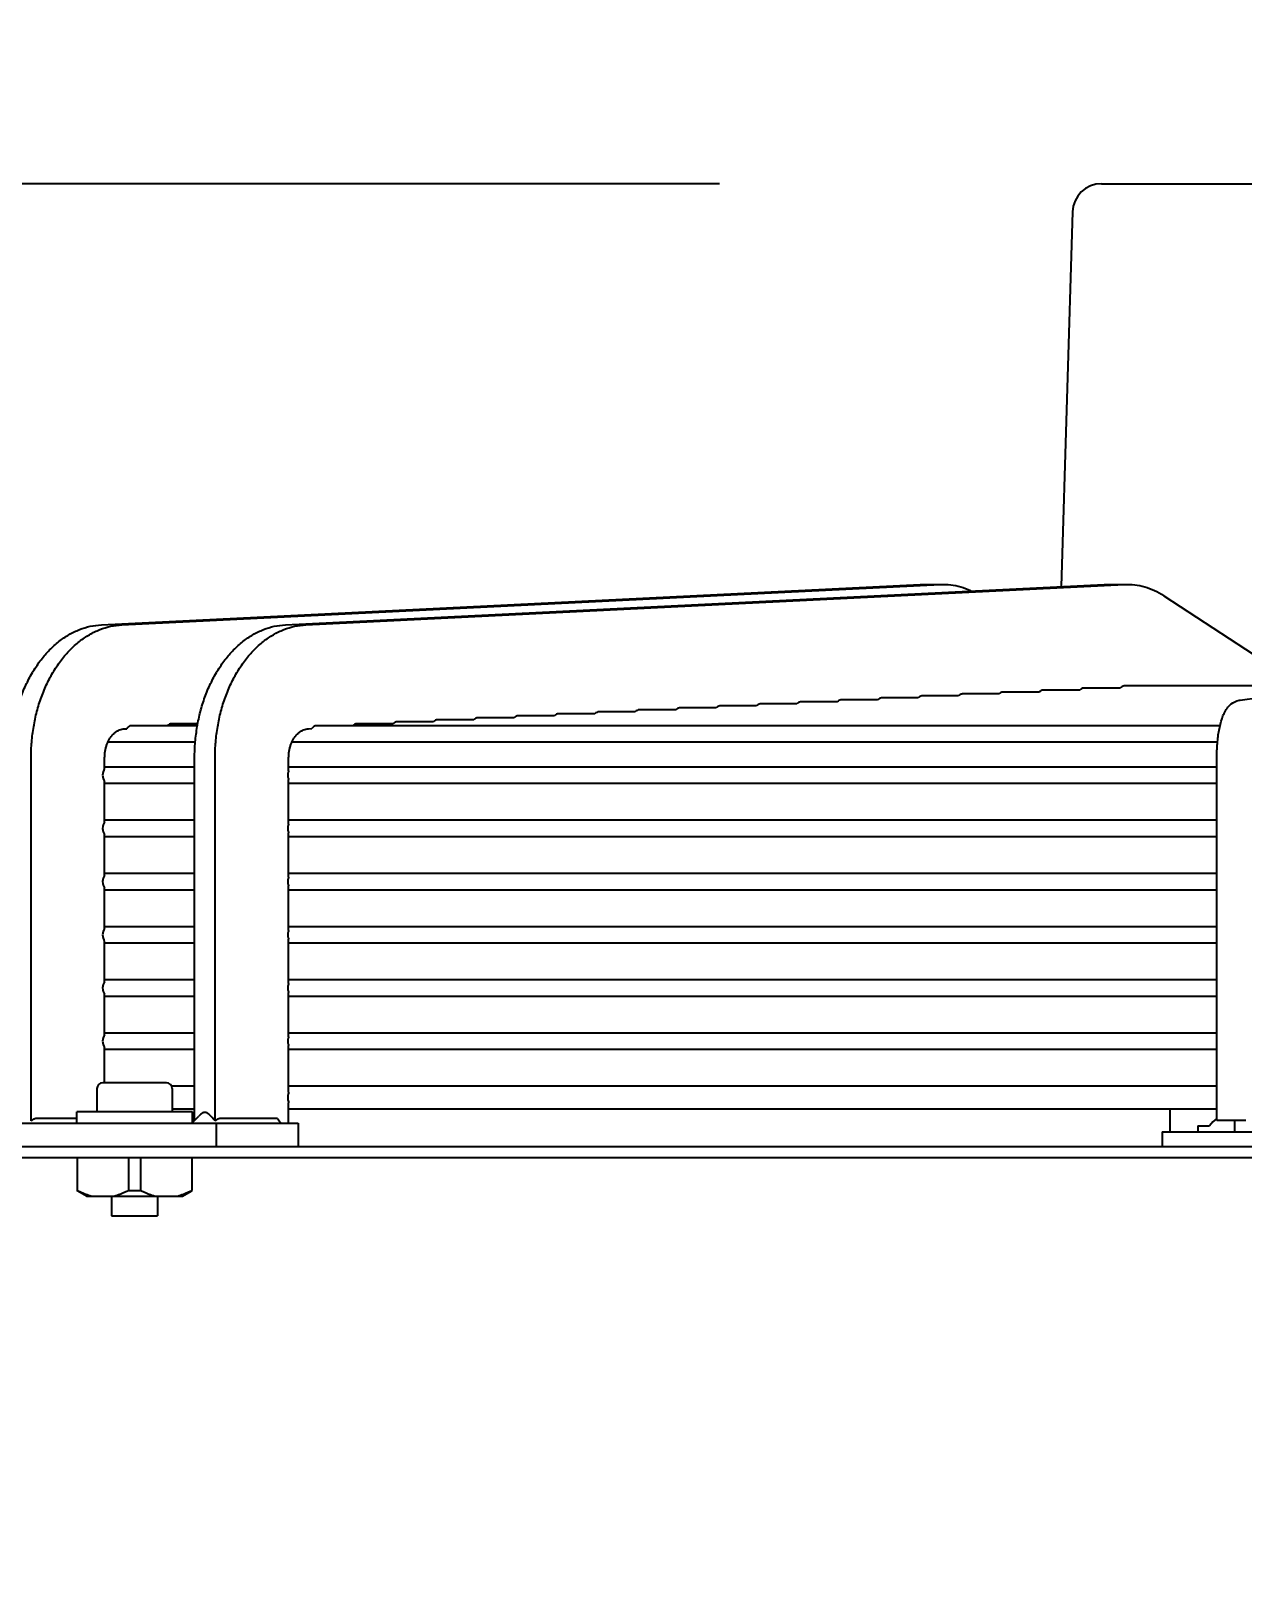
# Model space of a CAD drawing. Header units: millimetres. Extents: x 16950 to 32328, y 19251 to 29476.
# Drawn here: x 17014.81 to 17023.06, y 19601.04 to 19611.62 of the extents above; entities that cross this region are included whole.
import ezdxf

# ---------------------------------------------------------------- set-up
doc = ezdxf.new("R2010")
doc.units = ezdxf.units.MM
doc.header["$LTSCALE"] = 5
doc.layers.add('UNIT', color=6, linetype='Continuous')
doc.layers.add('WS-NO-CONTROL', color=3, linetype='Continuous')
doc.styles.add('SUBMITTAL', font='romans.shx', dxfattribs={"width": 0.75})
doc.dimstyles.new('SUBMITTAL', dxfattribs={"dimtxt": 0.09375, "dimasz": 0.09375, "dimexe": 0.03125, "dimexo": 0.0625, "dimgap": 0.0625, "dimtad": 0, "dimdec": 4, "dimzin": 4, "dimdsep": 46, "dimlunit": 4, "dimtxsty": 'SUBMITTAL', "dimcen": 0.09375, "dimclre": 6, "dimadec": 0, "dimazin": 0, "dimtfac": 1, "dimtdec": 0, "dimtofl": 0, "dimtmove": 0, "dimatfit": 3, "dimfxl": 0, "dimfrac": 2, "dimtolj": 1, "dimtzin": 4, "dimarcsym": 0})

# ---------------------------------------------------------------- blocks, each defined once
blk = doc.blocks.new('*D103')
at = {"layer": 'UNIT', "color": 6, "lineweight": -2}
for p, q in [((17019.498, 19610.577), (16956.936, 19610.577)), ((17002.642, 19512.543), (16956.936, 19512.543))]:
    blk.add_line(p, q, dxfattribs=at)
at = {"layer": 'UNIT', "color": 3, "lineweight": -2}
for p, q in [((16959.536, 19606.027), (16959.536, 19570.498)), ((16959.536, 19517.093), (16959.536, 19552.623))]:
    blk.add_line(p, q, dxfattribs=at)
at = {"layer": 'UNIT', "color": 3}
for points in [[(16958.777, 19606.027), (16960.294, 19606.027), (16959.536, 19610.577)], [(16958.777, 19517.093), (16960.294, 19517.093), (16959.536, 19512.543)]]:
    blk.add_solid(points, dxfattribs=at)
at = {"layer": 'UNIT', "color": 3, "insert": (16959.536, 19561.56), "char_height": 4.55, "attachment_point": 5, "rotation": 90, "style": 'SUBMITTAL'}
blk.add_mtext('\\A1;8\'-2"', dxfattribs=at)
blk = doc.blocks.new('*D54')
at = {"layer": 'WS-NO-CONTROL', "color": 6, "lineweight": -2}
for p, q in [((16999.536, 19595.795), (16999.536, 19636.925)), ((17057.686, 19595.527), (17057.686, 19636.925))]:
    blk.add_line(p, q, dxfattribs=at)
at = {"layer": 'WS-NO-CONTROL', "color": 3, "lineweight": -2}
for p, q in [((16999.536, 19634.325), (16994.986, 19634.325)), ((17053.136, 19634.325), (17004.086, 19634.325))]:
    blk.add_line(p, q, dxfattribs=at)
at = {"layer": 'WS-NO-CONTROL', "color": 3}
for points in [[(17004.086, 19635.083), (17004.086, 19633.567), (16999.536, 19634.325)], [(17053.136, 19635.083), (17053.136, 19633.567), (17057.686, 19634.325)]]:
    blk.add_solid(points, dxfattribs=at)
at = {"layer": 'WS-NO-CONTROL', "color": 3, "insert": (16977.679, 19634.325), "char_height": 4.55, "attachment_point": 5, "style": 'SUBMITTAL'}
blk.add_mtext('\\A1;4\'-10 1/8"', dxfattribs=at)
blk = doc.blocks.new('*D55')
at = {"layer": 'WS-NO-CONTROL', "color": 6, "lineweight": -2}
for p, q in [((16999.536, 19595.795), (16999.536, 19623.329)), ((17035.173, 19595.527), (17035.173, 19623.329))]:
    blk.add_line(p, q, dxfattribs=at)
at = {"layer": 'WS-NO-CONTROL', "color": 3, "lineweight": -2}
for p, q in [((16999.536, 19620.729), (16994.986, 19620.729)), ((17030.623, 19620.729), (17004.086, 19620.729))]:
    blk.add_line(p, q, dxfattribs=at)
at = {"layer": 'WS-NO-CONTROL', "color": 3}
for points in [[(17004.086, 19621.487), (17004.086, 19619.971), (16999.536, 19620.729)], [(17030.623, 19621.487), (17030.623, 19619.971), (17035.173, 19620.729)]]:
    blk.add_solid(points, dxfattribs=at)
at = {"layer": 'WS-NO-CONTROL', "color": 3, "insert": (16977.679, 19620.729), "char_height": 4.55, "attachment_point": 5, "style": 'SUBMITTAL'}
blk.add_mtext('\\A1;2\'-11 5/8"', dxfattribs=at)

msp = doc.modelspace()

# ---------------------------------------------------------------- linework, layer by layer
at = {"layer": 'UNIT'}
for p, q in [((17022.0981, 19610.5774), (17032.1774, 19610.5774)), ((17021.9013, 19610.3866), (17021.8234, 19607.8341)), ((17015.2895, 19607.5739), (17020.8643, 19607.8485)), ((17015.4287, 19607.5739), (17021.0035, 19607.8485)), ((17016.5423, 19607.5739), (17022.1171, 19607.8485)), ((17016.6814, 19607.5739), (17022.2563, 19607.8485)), ((17020.8847, 19607.8489), (17021.0239, 19607.8489)), ((17022.1374, 19607.8489), (17022.2766, 19607.8489)), ((17022.5228, 19607.7721), (17023.4597, 19607.1581)), ((17023.043, 19607.0615), (17025.0784, 19607.3361)), ((17020.8496, 19607.0759), (17020.6001, 19607.0759)), ((17021.125, 19607.0894), (17020.8753, 19607.0894)), ((17021.4005, 19607.1029), (17021.1507, 19607.1029)), ((17021.6761, 19607.1164), (17021.4262, 19607.1164)), ((17021.9518, 19607.1299), (17021.7018, 19607.1299)), ((17022.2268, 19607.1434), (17021.9776, 19607.1434)), ((17023.7591, 19607.1581), (17022.2535, 19607.1581)), ((17018.6499, 19606.9679), (17018.4008, 19606.9679)), ((17018.9247, 19606.9814), (17018.6755, 19606.9814)), ((17019.1995, 19606.9949), (17018.9503, 19606.9949)), ((17019.4743, 19607.0084), (17019.2251, 19607.0084)), ((17019.7492, 19607.0219), (17019.4999, 19607.0219)), ((17020.0242, 19607.0354), (17019.7749, 19607.0354)), ((17020.2993, 19607.0489), (17020.0499, 19607.0489)), ((17020.5744, 19607.0624), (17020.3249, 19607.0624)), ((17015.4461, 19606.8657), (17015.4625, 19606.8665)), ((17015.9429, 19606.8869), (17015.4928, 19606.8869)), ((17015.9454, 19606.9004), (17015.7671, 19606.9004)), ((17016.6989, 19606.8657), (17016.7233, 19606.8669)), ((17022.9057, 19606.8869), (17016.7534, 19606.8869)), ((17017.2768, 19606.9004), (17017.0279, 19606.9004)), ((17017.5514, 19606.9139), (17017.3024, 19606.9139)), ((17017.826, 19606.9274), (17017.577, 19606.9274)), ((17018.1006, 19606.9409), (17017.8516, 19606.9409)), ((17018.3752, 19606.9544), (17018.1262, 19606.9544)), ((17015.3344, 19606.7767), (17015.9287, 19606.7767)), ((17016.5872, 19606.7767), (17022.8888, 19606.7767)), ((17014.8105, 19604.1961), (17014.8105, 19606.6689)), ((17015.3116, 19606.5921), (17015.3116, 19606.6689)), ((17015.9241, 19604.1995), (17015.9241, 19606.6689)), ((17016.0633, 19604.1961), (17016.0633, 19606.6689)), ((17016.5644, 19606.5797), (17016.5644, 19606.6689)), ((17022.884, 19604.1995), (17022.884, 19606.6689)), ((17015.9241, 19606.605), (17015.3116, 19606.605)), ((17022.884, 19606.605), (17016.5644, 19606.605)), ((17015.3116, 19606.2299), (17015.3116, 19606.5077)), ((17015.3116, 19606.4948), (17015.9241, 19606.4948)), ((17016.5644, 19606.2175), (17016.5644, 19606.5201)), ((17016.5644, 19606.4948), (17022.884, 19606.4948)), ((17015.9241, 19606.2428), (17015.3116, 19606.2428)), ((17022.884, 19606.2428), (17016.5644, 19606.2428)), ((17015.3116, 19605.8677), (17015.3116, 19606.1455)), ((17015.3116, 19606.1326), (17015.9241, 19606.1326)), ((17016.5644, 19605.8553), (17016.5644, 19606.1579)), ((17016.5644, 19606.1326), (17022.884, 19606.1326)), ((17015.9241, 19605.8806), (17015.3116, 19605.8806)), ((17022.884, 19605.8806), (17016.5644, 19605.8806)), ((17015.3116, 19605.5055), (17015.3116, 19605.7832)), ((17015.3116, 19605.7704), (17015.9241, 19605.7704)), ((17016.5644, 19605.4931), (17016.5644, 19605.7957)), ((17016.5644, 19605.7704), (17022.884, 19605.7704)), ((17015.9241, 19605.5184), (17015.3116, 19605.5184)), ((17022.884, 19605.5184), (17016.5644, 19605.5184)), ((17015.3116, 19605.1433), (17015.3116, 19605.421)), ((17015.3116, 19605.4081), (17015.9241, 19605.4081)), ((17016.5644, 19605.1309), (17016.5644, 19605.4334)), ((17016.5644, 19605.4081), (17022.884, 19605.4081)), ((17015.9241, 19605.1562), (17015.3116, 19605.1562)), ((17022.884, 19605.1562), (17016.5644, 19605.1562)), ((17016.5644, 19604.7687), (17016.5644, 19605.0712)), ((17015.3116, 19604.7811), (17015.3116, 19605.0588)), ((17015.3116, 19605.0459), (17015.9241, 19605.0459)), ((17016.5644, 19605.0459), (17022.884, 19605.0459)), ((17015.9241, 19604.794), (17015.3116, 19604.794)), ((17022.884, 19604.794), (17016.5644, 19604.794)), ((17015.3116, 19604.4554), (17015.3116, 19604.6966)), ((17015.3116, 19604.6837), (17015.9241, 19604.6837)), ((17016.5644, 19604.3906), (17016.5644, 19604.709)), ((17016.5644, 19604.6837), (17022.884, 19604.6837)), ((17015.7316, 19604.4554), (17015.2985, 19604.4554)), ((17015.9241, 19604.4318), (17015.7677, 19604.4318)), ((17022.884, 19604.4318), (17016.5644, 19604.4318)), ((17015.2591, 19604.416), (17015.2591, 19604.2585)), ((17015.7709, 19604.416), (17015.7709, 19604.2585)), ((17015.9087, 19604.2585), (17015.1213, 19604.2585)), ((17015.1213, 19604.1798), (17015.1213, 19604.2585)), ((17015.7709, 19604.2782), (17015.9241, 19604.2782)), ((17015.9087, 19604.1842), (17015.9087, 19604.2585)), ((17016.5644, 19604.1798), (17016.5644, 19604.3194)), ((17016.5644, 19604.2782), (17022.884, 19604.2782)), ((17022.5674, 19604.1227), (17022.5674, 19604.2782)), ((17014.4015, 19604.1798), (17016.6286, 19604.1798)), ((17015.1213, 19604.2126), (17014.8523, 19604.2126)), ((17016.0718, 19604.1798), (17016.0718, 19604.0223)), ((17016.4894, 19604.2126), (17016.105, 19604.2126)), ((17016.6286, 19604.1798), (17016.6286, 19604.0223)), ((17022.5118, 19604.1227), (17031.7637, 19604.1227)), ((17022.5118, 19604.1227), (17022.5118, 19604.0223)), ((17022.7554, 19604.1621), (17022.8342, 19604.1621)), ((17022.7554, 19604.1621), (17022.7554, 19604.1227)), ((17023.0808, 19604.1995), (17022.884, 19604.1995)), ((17023.0067, 19604.1227), (17023.0067, 19604.1995)), ((17010.2677, 19604.0223), (17044.0078, 19604.0223)), ((17044.0078, 19603.9436), (17010.2677, 19603.9436)), ((17015.1253, 19603.9436), (17015.1253, 19603.7214)), ((17015.4733, 19603.9436), (17015.4733, 19603.7214)), ((17015.5568, 19603.9436), (17015.5568, 19603.7214)), ((17015.9048, 19603.9436), (17015.9048, 19603.7214)), ((17015.1883, 19603.6837), (17015.1253, 19603.7201)), ((17015.8418, 19603.6837), (17015.9048, 19603.7201)), ((17015.1883, 19603.6837), (17015.8418, 19603.6837)), ((17015.3576, 19603.6837), (17015.3576, 19603.5499)), ((17015.6725, 19603.6837), (17015.6725, 19603.5499)), ((17015.3576, 19603.5499), (17015.6725, 19603.5499))]:
    msp.add_line(p, q, dxfattribs=at)
for centre, radius, start, end in [((17022.0981, 19610.3806), 0.1969, 90, 178.25151), ((17015.2985, 19604.416), 0.0394, 90, 180), ((17015.7316, 19604.416), 0.0394, 0, 90), ((17023.0212, 19604.027), 0.2307, 126.49726, 144.15266)]:
    msp.add_arc(centre, radius, start, end, dxfattribs=at)
for centre, major_axis, ratio, start_param, end_param in [((17020.6001, 19607.0208), (0, -0.0551), 0.710369, 3.141553, 3.8564592), ((17020.8753, 19607.0343), (0, -0.0551), 0.7106314, 3.1415481, 3.8564538), ((17021.1507, 19607.0477), (0, -0.0551), 0.7109269, 3.1415422, 3.8564474), ((17021.4262, 19607.0612), (0, -0.0551), 0.7112612, 3.1415352, 3.8564398), ((17021.7018, 19607.0747), (0, -0.0551), 0.7116416, 3.1415269, 3.8564308), ((17021.9776, 19607.0882), (0, -0.0551), 0.712077, 3.141517, 3.8564199), ((17022.2535, 19607.103), (0, -0.0551), 0.71258, 3.1415074, 3.8909101), ((17018.4008, 19606.9128), (0, -0.0551), 0.7090275, 3.141575, 3.8564831), ((17018.6755, 19606.9263), (0, -0.0551), 0.7091442, 3.1415734, 3.8564813), ((17018.9503, 19606.9398), (0, -0.0551), 0.7092719, 3.1415715, 3.8564792), ((17019.2251, 19606.9533), (0, -0.0551), 0.7094121, 3.1415694, 3.8564769), ((17019.4999, 19606.9668), (0, -0.0551), 0.7095663, 3.1415669, 3.8564743), ((17019.7749, 19606.9803), (0, -0.0551), 0.7097366, 3.1415642, 3.8564713), ((17020.0499, 19606.9938), (0, -0.0551), 0.7099252, 3.141561, 3.8564678), ((17020.3249, 19607.0073), (0, -0.0551), 0.7101349, 3.1415573, 3.8564638), ((17015.4928, 19606.8318), (0, -0.0551), 0.7079972, 3.1415858, 4.0326206), ((17015.7671, 19606.8453), (0, -0.0551), 0.7080429, 3.1415852, 3.8564942), ((17016.7534, 19606.8318), (0, -0.0551), 0.7084995, 3.1415818, 4.0233013), ((17017.0279, 19606.8453), (0, -0.0551), 0.708571, 3.141581, 3.8564896), ((17017.3024, 19606.8588), (0, -0.0551), 0.7086482, 3.14158, 3.8564885), ((17017.577, 19606.8723), (0, -0.0551), 0.7087318, 3.141579, 3.8564874), ((17017.8516, 19606.8858), (0, -0.0551), 0.7088222, 3.1415778, 3.8564861), ((17018.1262, 19606.8993), (0, -0.0551), 0.7089205, 3.1415765, 3.8564847), ((17015.3367, 19606.5499), (0, -0.0551), 0.7079678, 3.8398095, 4.712382), ((17015.3367, 19606.5499), (0, -0.0551), 0.7079678, 4.7123959, 5.5849684), ((17015.3367, 19606.1877), (0, -0.0551), 0.7079678, 3.8398095, 4.712382), ((17015.3367, 19606.1877), (0, -0.0551), 0.7079678, 4.7123959, 5.5849684), ((17015.3367, 19605.8255), (0, -0.0551), 0.7079678, 3.8398095, 4.712382), ((17015.3367, 19605.8255), (0, -0.0551), 0.7079678, 4.7123959, 5.5849684), ((17015.3367, 19605.4633), (0, -0.0551), 0.7079678, 3.8398095, 4.712382), ((17015.3367, 19605.4633), (0, -0.0551), 0.7079678, 4.7123959, 5.5849684), ((17015.3367, 19605.1011), (0, -0.0551), 0.7079678, 3.8398095, 4.712382), ((17015.3367, 19605.1011), (0, -0.0551), 0.7079678, 4.7123959, 5.5849684), ((17015.3367, 19604.7389), (0, -0.0551), 0.7079678, 3.8398095, 4.712382), ((17015.3367, 19604.7389), (0, -0.0551), 0.7079678, 4.7123959, 5.5849684), ((17017.4854, 19605.5884), (0, -1.969), 0.7071068, 5.4860047, 5.5095695)]:
    msp.add_ellipse(centre, major_axis=major_axis, ratio=ratio, start_param=start_param, end_param=end_param, dxfattribs=at)
for points in [[(17020.8663, 19607.8485), (17020.8724, 19607.8488), (17020.8785, 19607.8489), (17020.8847, 19607.8489)], [(17022.1191, 19607.8485), (17022.1252, 19607.8488), (17022.1313, 19607.8489), (17022.1374, 19607.8489)], [(17015.9042, 19604.1798), (17015.9204, 19604.1956), (17015.9363, 19604.2117), (17015.9519, 19604.228)], [(17015.2166, 19603.6837), (17015.2133, 19603.6847), (17015.2069, 19603.6867), (17015.1971, 19603.6899), (17015.1873, 19603.6935), (17015.1775, 19603.6973), (17015.1675, 19603.7015), (17015.1573, 19603.7059), (17015.1469, 19603.7107), (17015.1363, 19603.7158), (17015.129, 19603.7195), (17015.1253, 19603.7214)], [(17015.4733, 19603.7214), (17015.4695, 19603.7195), (17015.4622, 19603.7158), (17015.4514, 19603.7106), (17015.441, 19603.7058), (17015.4308, 19603.7013), (17015.4208, 19603.6972), (17015.4109, 19603.6934), (17015.4012, 19603.6899), (17015.3916, 19603.6866), (17015.3852, 19603.6847), (17015.382, 19603.6837)], [(17015.5568, 19603.7214), (17015.5522, 19603.7211), (17015.5429, 19603.7206), (17015.529, 19603.7202), (17015.515, 19603.72), (17015.5011, 19603.7202), (17015.4872, 19603.7206), (17015.4779, 19603.7211), (17015.4733, 19603.7214)], [(17015.6481, 19603.6837), (17015.6448, 19603.6847), (17015.6384, 19603.6867), (17015.6286, 19603.6899), (17015.6189, 19603.6935), (17015.609, 19603.6973), (17015.599, 19603.7015), (17015.5888, 19603.7059), (17015.5784, 19603.7107), (17015.5678, 19603.7158), (17015.5605, 19603.7195), (17015.5568, 19603.7214)], [(17015.9048, 19603.7214), (17015.901, 19603.7195), (17015.8937, 19603.7158), (17015.8829, 19603.7106), (17015.8725, 19603.7058), (17015.8623, 19603.7013), (17015.8523, 19603.6972), (17015.8424, 19603.6934), (17015.8327, 19603.6899), (17015.8231, 19603.6866), (17015.8167, 19603.6847), (17015.8135, 19603.6837)]]:
    msp.add_open_spline(points, degree=3, dxfattribs=at)
for points, knots in [([(17021.0035, 19607.8484), (17021.0264, 19607.8496), (17021.0494, 19607.8488), (17021.0722, 19607.8461), (17021.0951, 19607.8435), (17021.1177, 19607.8389), (17021.1401, 19607.8325), (17021.1625, 19607.8261), (17021.1846, 19607.8178), (17021.2064, 19607.8077), (17021.2089, 19607.8065), (17021.2115, 19607.8053), (17021.2141, 19607.8041)], [0, 0, 0, 0, 0.25037629, 0.25037629, 0.25037629, 0.50056405, 0.50056405, 0.50056405, 0.75075182, 0.75075182, 0.75075182, 0.78029111, 0.78029111, 0.78029111, 0.78029111]), ([(17022.2563, 19607.8484), (17022.2791, 19607.8496), (17022.3021, 19607.8488), (17022.325, 19607.8461), (17022.3478, 19607.8435), (17022.3705, 19607.8389), (17022.3928, 19607.8325), (17022.4152, 19607.8261), (17022.4374, 19607.8178), (17022.4591, 19607.8077), (17022.4808, 19607.7976), (17022.5021, 19607.7858), (17022.5228, 19607.7722)], [0, 0, 0, 0, 0.2503763, 0.2503763, 0.2503763, 0.5005641, 0.5005641, 0.5005641, 0.7507518, 0.7507518, 0.7507518, 1, 1, 1, 1]), ([(17014.6713, 19606.6689), (17014.6713, 19606.7044), (17014.6729, 19606.7403), (17014.6758, 19606.7757), (17014.6788, 19606.8112), (17014.6832, 19606.8461), (17014.6891, 19606.8808), (17014.695, 19606.9154), (17014.7024, 19606.9498), (17014.7112, 19606.9833), (17014.7199, 19607.0167), (17014.73, 19607.0493), (17014.7415, 19607.081), (17014.753, 19607.1128), (17014.7659, 19607.1438), (17014.78, 19607.1734), (17014.794, 19607.203), (17014.8092, 19607.2313), (17014.8256, 19607.2583), (17014.8421, 19607.2854), (17014.8597, 19607.3112), (17014.8783, 19607.3354), (17014.8968, 19607.3595), (17014.9163, 19607.382), (17014.9367, 19607.4029), (17014.9572, 19607.4237), (17014.9786, 19607.443), (17015.0007, 19607.4603), (17015.0227, 19607.4777), (17015.0454, 19607.4931), (17015.0687, 19607.5066), (17015.092, 19607.5201), (17015.1161, 19607.5318), (17015.1404, 19607.5413), (17015.1646, 19607.5509), (17015.1892, 19607.5583), (17015.2141, 19607.5638), (17015.239, 19607.5692), (17015.2644, 19607.5726), (17015.2895, 19607.5738)], [0, 0, 0, 0, 0.076921, 0.076921, 0.076921, 0.1538421, 0.1538421, 0.1538421, 0.2307631, 0.2307631, 0.2307631, 0.3076842, 0.3076842, 0.3076842, 0.3846052, 0.3846052, 0.3846052, 0.4615263, 0.4615263, 0.4615263, 0.5384473, 0.5384473, 0.5384473, 0.6153684, 0.6153684, 0.6153684, 0.6922894, 0.6922894, 0.6922894, 0.7692105, 0.7692105, 0.7692105, 0.8461315, 0.8461315, 0.8461315, 0.9230526, 0.9230526, 0.9230526, 1, 1, 1, 1]), ([(17014.8105, 19606.6689), (17014.8105, 19606.7044), (17014.812, 19606.7403), (17014.815, 19606.7757), (17014.818, 19606.8112), (17014.8224, 19606.8461), (17014.8283, 19606.8808), (17014.8342, 19606.9154), (17014.8416, 19606.9498), (17014.8504, 19606.9833), (17014.8591, 19607.0167), (17014.8692, 19607.0493), (17014.8807, 19607.081), (17014.8922, 19607.1128), (17014.9051, 19607.1438), (17014.9192, 19607.1734), (17014.9332, 19607.203), (17014.9484, 19607.2313), (17014.9648, 19607.2583), (17014.9813, 19607.2854), (17014.9989, 19607.3112), (17015.0175, 19607.3354), (17015.036, 19607.3595), (17015.0555, 19607.382), (17015.0759, 19607.4029), (17015.0964, 19607.4237), (17015.1178, 19607.443), (17015.1399, 19607.4603), (17015.1619, 19607.4777), (17015.1845, 19607.4931), (17015.2079, 19607.5066), (17015.2312, 19607.5201), (17015.2553, 19607.5318), (17015.2796, 19607.5413), (17015.3038, 19607.5509), (17015.3284, 19607.5583), (17015.3533, 19607.5638), (17015.3782, 19607.5692), (17015.4036, 19607.5726), (17015.4287, 19607.5738)], [0, 0, 0, 0, 0.076921, 0.076921, 0.076921, 0.1538421, 0.1538421, 0.1538421, 0.2307631, 0.2307631, 0.2307631, 0.3076842, 0.3076842, 0.3076842, 0.3846052, 0.3846052, 0.3846052, 0.4615263, 0.4615263, 0.4615263, 0.5384473, 0.5384473, 0.5384473, 0.6153684, 0.6153684, 0.6153684, 0.6922894, 0.6922894, 0.6922894, 0.7692105, 0.7692105, 0.7692105, 0.8461315, 0.8461315, 0.8461315, 0.9230526, 0.9230526, 0.9230526, 1, 1, 1, 1]), ([(17015.9241, 19606.6689), (17015.9241, 19606.7044), (17015.9256, 19606.7403), (17015.9286, 19606.7757), (17015.9315, 19606.8112), (17015.936, 19606.8461), (17015.9419, 19606.8808), (17015.9478, 19606.9154), (17015.9552, 19606.9498), (17015.9639, 19606.9833), (17015.9727, 19607.0167), (17015.9828, 19607.0493), (17015.9943, 19607.081), (17016.0058, 19607.1128), (17016.0187, 19607.1438), (17016.0327, 19607.1734), (17016.0468, 19607.203), (17016.062, 19607.2313), (17016.0784, 19607.2583), (17016.0948, 19607.2854), (17016.1125, 19607.3112), (17016.131, 19607.3354), (17016.1496, 19607.3595), (17016.169, 19607.382), (17016.1895, 19607.4029), (17016.2099, 19607.4237), (17016.2314, 19607.443), (17016.2534, 19607.4603), (17016.2755, 19607.4777), (17016.2981, 19607.4931), (17016.3214, 19607.5066), (17016.3448, 19607.5201), (17016.3688, 19607.5318), (17016.3931, 19607.5413), (17016.4174, 19607.5509), (17016.4419, 19607.5583), (17016.4669, 19607.5638), (17016.4918, 19607.5692), (17016.5171, 19607.5726), (17016.5423, 19607.5738)], [0, 0, 0, 0, 0.076921, 0.076921, 0.076921, 0.1538421, 0.1538421, 0.1538421, 0.2307631, 0.2307631, 0.2307631, 0.3076842, 0.3076842, 0.3076842, 0.3846052, 0.3846052, 0.3846052, 0.4615263, 0.4615263, 0.4615263, 0.5384473, 0.5384473, 0.5384473, 0.6153684, 0.6153684, 0.6153684, 0.6922894, 0.6922894, 0.6922894, 0.7692105, 0.7692105, 0.7692105, 0.8461315, 0.8461315, 0.8461315, 0.9230526, 0.9230526, 0.9230526, 1, 1, 1, 1]), ([(17016.0633, 19606.6689), (17016.0633, 19606.7044), (17016.0648, 19606.7403), (17016.0678, 19606.7757), (17016.0707, 19606.8112), (17016.0752, 19606.8461), (17016.0811, 19606.8808), (17016.087, 19606.9154), (17016.0944, 19606.9498), (17016.1031, 19606.9833), (17016.1119, 19607.0167), (17016.122, 19607.0493), (17016.1335, 19607.081), (17016.145, 19607.1128), (17016.1579, 19607.1438), (17016.1719, 19607.1734), (17016.186, 19607.203), (17016.2011, 19607.2313), (17016.2176, 19607.2583), (17016.234, 19607.2854), (17016.2517, 19607.3112), (17016.2702, 19607.3354), (17016.2888, 19607.3595), (17016.3082, 19607.382), (17016.3287, 19607.4029), (17016.3491, 19607.4237), (17016.3706, 19607.443), (17016.3926, 19607.4603), (17016.4147, 19607.4777), (17016.4373, 19607.4931), (17016.4606, 19607.5066), (17016.484, 19607.5201), (17016.508, 19607.5318), (17016.5323, 19607.5413), (17016.5566, 19607.5509), (17016.5811, 19607.5583), (17016.6061, 19607.5638), (17016.631, 19607.5692), (17016.6563, 19607.5726), (17016.6814, 19607.5738)], [0, 0, 0, 0, 0.076921, 0.076921, 0.076921, 0.1538421, 0.1538421, 0.1538421, 0.2307631, 0.2307631, 0.2307631, 0.3076842, 0.3076842, 0.3076842, 0.3846052, 0.3846052, 0.3846052, 0.4615263, 0.4615263, 0.4615263, 0.5384473, 0.5384473, 0.5384473, 0.6153684, 0.6153684, 0.6153684, 0.6922894, 0.6922894, 0.6922894, 0.7692105, 0.7692105, 0.7692105, 0.8461315, 0.8461315, 0.8461315, 0.9230526, 0.9230526, 0.9230526, 1, 1, 1, 1]), ([(17022.884, 19606.6689), (17022.884, 19606.7017), (17022.8853, 19606.7345), (17022.8905, 19606.7979), (17022.8943, 19606.8283), (17022.9047, 19606.8852), (17022.9111, 19606.9115), (17022.9277, 19606.9601), (17022.9373, 19606.9825), (17022.9611, 19607.0152), (17022.9702, 19607.0257), (17022.9962, 19607.0462), (17023.0144, 19607.0562), (17023.0386, 19607.0608), (17023.0408, 19607.0612), (17023.043, 19607.0615)], [1.5707963, 1.5707963, 1.5707963, 1.5707963, 1.8779743, 1.8779743, 2.1851522, 2.1851522, 2.4923302, 2.4923302, 2.7995081, 2.7995081, 2.9409737, 2.9409737, 3.0918576, 3.0918576, 3.1066861, 3.1066861, 3.1066861, 3.1066861]), ([(17015.3116, 19606.6689), (17015.3116, 19606.6766), (17015.312, 19606.6844), (17015.3126, 19606.692), (17015.3133, 19606.6997), (17015.3142, 19606.7074), (17015.3155, 19606.7149), (17015.3168, 19606.7224), (17015.3184, 19606.7299), (17015.3203, 19606.7371), (17015.3222, 19606.7444), (17015.3244, 19606.7515), (17015.3269, 19606.7584), (17015.3294, 19606.7653), (17015.3322, 19606.772), (17015.3352, 19606.7784), (17015.3383, 19606.7849), (17015.3416, 19606.7911), (17015.3452, 19606.797), (17015.3488, 19606.8028), (17015.3526, 19606.8084), (17015.3566, 19606.8137), (17015.3606, 19606.8189), (17015.3649, 19606.8238), (17015.3694, 19606.8284), (17015.3738, 19606.8329), (17015.3784, 19606.8371), (17015.3832, 19606.8409), (17015.388, 19606.8446), (17015.393, 19606.848), (17015.3981, 19606.851), (17015.4032, 19606.8539), (17015.4083, 19606.8564), (17015.4136, 19606.8585), (17015.4189, 19606.8606), (17015.4243, 19606.8622), (17015.4297, 19606.8634), (17015.4352, 19606.8646), (17015.4406, 19606.8653), (17015.4461, 19606.8656)], [0, 0, 0, 0, 0.076921, 0.076921, 0.076921, 0.153842, 0.153842, 0.153842, 0.230763, 0.230763, 0.230763, 0.307684, 0.307684, 0.307684, 0.384605, 0.384605, 0.384605, 0.461526, 0.461526, 0.461526, 0.538447, 0.538447, 0.538447, 0.615368, 0.615368, 0.615368, 0.692289, 0.692289, 0.692289, 0.7692101, 0.7692101, 0.7692101, 0.8461311, 0.8461311, 0.8461311, 0.9230521, 0.9230521, 0.9230521, 1, 1, 1, 1]), ([(17016.5644, 19606.6689), (17016.5644, 19606.6766), (17016.5647, 19606.6844), (17016.5654, 19606.692), (17016.566, 19606.6997), (17016.567, 19606.7074), (17016.5683, 19606.7149), (17016.5695, 19606.7224), (17016.5711, 19606.7299), (17016.573, 19606.7371), (17016.5749, 19606.7444), (17016.5772, 19606.7515), (17016.5796, 19606.7584), (17016.5821, 19606.7653), (17016.5849, 19606.772), (17016.588, 19606.7784), (17016.591, 19606.7849), (17016.5944, 19606.7911), (17016.5979, 19606.797), (17016.6015, 19606.8028), (17016.6053, 19606.8084), (17016.6093, 19606.8137), (17016.6134, 19606.8189), (17016.6177, 19606.8238), (17016.6221, 19606.8284), (17016.6266, 19606.8329), (17016.6312, 19606.8371), (17016.636, 19606.8409), (17016.6408, 19606.8446), (17016.6457, 19606.848), (17016.6508, 19606.851), (17016.6559, 19606.8539), (17016.6611, 19606.8564), (17016.6664, 19606.8585), (17016.6717, 19606.8606), (17016.6771, 19606.8622), (17016.6825, 19606.8634), (17016.6879, 19606.8646), (17016.6934, 19606.8653), (17016.6989, 19606.8656)], [0, 0, 0, 0, 0.076921, 0.076921, 0.076921, 0.153842, 0.153842, 0.153842, 0.230763, 0.230763, 0.230763, 0.307684, 0.307684, 0.307684, 0.384605, 0.384605, 0.384605, 0.461526, 0.461526, 0.461526, 0.538447, 0.538447, 0.538447, 0.615368, 0.615368, 0.615368, 0.692289, 0.692289, 0.692289, 0.7692101, 0.7692101, 0.7692101, 0.8461311, 0.8461311, 0.8461311, 0.9230521, 0.9230521, 0.9230521, 1, 1, 1, 1]), ([(17016.5644, 19606.5797), (17016.5631, 19606.5768), (17016.562, 19606.5738), (17016.5593, 19606.5647), (17016.5582, 19606.5567), (17016.5582, 19606.5499)], [0.754611842, 0.754611842, 0.754611842, 0.754611842, 0.778331745, 0.778331745, 0.830133896, 0.830133896, 0.830133896, 0.830133896]), ([(17016.5582, 19606.5499), (17016.5582, 19606.5431), (17016.5593, 19606.5351), (17016.562, 19606.5259), (17016.5631, 19606.5229), (17016.5644, 19606.5201)], [0, 0, 0, 0, 0.051802151, 0.051802151, 0.075522054, 0.075522054, 0.075522054, 0.075522054]), ([(17016.5644, 19606.2175), (17016.5631, 19606.2146), (17016.562, 19606.2116), (17016.5593, 19606.2025), (17016.5582, 19606.1945), (17016.5582, 19606.1877)], [0.754611842, 0.754611842, 0.754611842, 0.754611842, 0.778331745, 0.778331745, 0.830133896, 0.830133896, 0.830133896, 0.830133896]), ([(17016.5582, 19606.1877), (17016.5582, 19606.1809), (17016.5593, 19606.1729), (17016.562, 19606.1637), (17016.5631, 19606.1607), (17016.5644, 19606.1579)], [0, 0, 0, 0, 0.051802151, 0.051802151, 0.075522054, 0.075522054, 0.075522054, 0.075522054]), ([(17016.5644, 19605.8553), (17016.5631, 19605.8524), (17016.562, 19605.8494), (17016.5593, 19605.8403), (17016.5582, 19605.8323), (17016.5582, 19605.8255)], [-0.075522054, -0.075522054, -0.075522054, -0.075522054, -0.051802151, -0.051802151, 0, 0, 0, 0]), ([(17016.5582, 19605.8255), (17016.5582, 19605.8187), (17016.5593, 19605.8107), (17016.562, 19605.8015), (17016.5631, 19605.7985), (17016.5644, 19605.7957)], [-0.830133896, -0.830133896, -0.830133896, -0.830133896, -0.778331745, -0.778331745, -0.754611842, -0.754611842, -0.754611842, -0.754611842]), ([(17016.5644, 19605.4931), (17016.5631, 19605.4902), (17016.562, 19605.4872), (17016.5593, 19605.4781), (17016.5582, 19605.4701), (17016.5582, 19605.4633)], [-0.075522054, -0.075522054, -0.075522054, -0.075522054, -0.051802151, -0.051802151, 0, 0, 0, 0]), ([(17016.5582, 19605.4633), (17016.5582, 19605.4565), (17016.5593, 19605.4485), (17016.562, 19605.4393), (17016.5631, 19605.4363), (17016.5644, 19605.4334)], [-0.830133897, -0.830133897, -0.830133897, -0.830133897, -0.778331746, -0.778331746, -0.754611843, -0.754611843, -0.754611843, -0.754611843]), ([(17016.5644, 19605.1309), (17016.5631, 19605.128), (17016.562, 19605.125), (17016.5593, 19605.1159), (17016.5582, 19605.1079), (17016.5582, 19605.1011)], [-0.075522054, -0.075522054, -0.075522054, -0.075522054, -0.051802151, -0.051802151, 0, 0, 0, 0]), ([(17016.5582, 19605.1011), (17016.5582, 19605.0943), (17016.5593, 19605.0863), (17016.562, 19605.0771), (17016.5631, 19605.0741), (17016.5644, 19605.0712)], [-0.830133897, -0.830133897, -0.830133897, -0.830133897, -0.77830675, -0.77830675, -0.754610412, -0.754610412, -0.754610412, -0.754610412]), ([(17016.5644, 19604.7687), (17016.5631, 19604.7658), (17016.562, 19604.7628), (17016.5593, 19604.7537), (17016.5582, 19604.7457), (17016.5582, 19604.7389)], [-0.075522054, -0.075522054, -0.075522054, -0.075522054, -0.051802151, -0.051802151, 0, 0, 0, 0]), ([(17016.5582, 19604.7389), (17016.5582, 19604.7321), (17016.5593, 19604.7241), (17016.562, 19604.7149), (17016.5631, 19604.7119), (17016.5644, 19604.709)], [0, 0, 0, 0, 0.051802151, 0.051802151, 0.075522054, 0.075522054, 0.075522054, 0.075522054]), ([(17016.5644, 19604.3906), (17016.5636, 19604.3885), (17016.5629, 19604.3864), (17016.5597, 19604.3756), (17016.5582, 19604.3645), (17016.5582, 19604.355)], [1.067161101, 1.067161101, 1.067161101, 1.067161101, 1.084108004, 1.084108004, 1.156260963, 1.156260963, 1.156260963, 1.156260963]), ([(17016.5582, 19604.355), (17016.5582, 19604.3455), (17016.5597, 19604.3344), (17016.5629, 19604.3236), (17016.5636, 19604.3215), (17016.5644, 19604.3194)], [-1.156260963, -1.156260963, -1.156260963, -1.156260963, -1.084108004, -1.084108004, -1.067161101, -1.067161101, -1.067161101, -1.067161101]), ([(17016.0633, 19604.1961), (17016.0487, 19604.2137), (17016.0367, 19604.2275), (17016.0202, 19604.2427), (17016.0146, 19604.247), (17016.0062, 19604.2514), (17016.0033, 19604.2526), (17015.9981, 19604.2538), (17015.9959, 19604.2541), (17015.9915, 19604.2541), (17015.9893, 19604.2538), (17015.9841, 19604.2526), (17015.9812, 19604.2514), (17015.9728, 19604.247), (17015.9672, 19604.2427), (17015.9582, 19604.2345), (17015.9552, 19604.2314), (17015.9519, 19604.228)], [-0.853538, -0.853538, -0.853538, -0.853538, -0.64697322, -0.64697322, -0.53019502, -0.53019502, -0.4705504, -0.4705504, -0.42676965, -0.42676965, -0.38298892, -0.38298892, -0.32334436, -0.32334436, -0.20656641, -0.20656641, -0.14841074, -0.14841074, -0.14841074, -0.14841074]), ([(17014.8523, 19604.2126), (17014.8511, 19604.2126), (17014.8499, 19604.2126), (17014.8487, 19604.2125), (17014.8475, 19604.2124), (17014.8463, 19604.2123), (17014.8451, 19604.2121), (17014.8439, 19604.2119), (17014.8428, 19604.2117), (17014.8415, 19604.2114), (17014.8415, 19604.2114), (17014.8414, 19604.2114), (17014.8413, 19604.2114), (17014.8402, 19604.2111), (17014.839, 19604.2108), (17014.8379, 19604.2105), (17014.8367, 19604.2101), (17014.8355, 19604.2097), (17014.8343, 19604.2093), (17014.833, 19604.2088), (17014.8318, 19604.2084), (17014.8306, 19604.2078), (17014.8303, 19604.2077), (17014.83, 19604.2076), (17014.8297, 19604.2074), (17014.8287, 19604.207), (17014.8278, 19604.2066), (17014.8268, 19604.2061), (17014.8255, 19604.2055), (17014.8242, 19604.2048), (17014.8229, 19604.2041), (17014.8216, 19604.2033), (17014.8203, 19604.2026), (17014.819, 19604.2017), (17014.8183, 19604.2013), (17014.8175, 19604.2008), (17014.8168, 19604.2004), (17014.8162, 19604.2), (17014.8155, 19604.1995), (17014.8148, 19604.1991), (17014.8134, 19604.1981), (17014.812, 19604.1971), (17014.8105, 19604.1961)], [0, 0, 0, 0, 0.0909091, 0.0909091, 0.0909091, 0.1818182, 0.1818182, 0.1818182, 0.2727273, 0.2727273, 0.2727273, 0.2796798, 0.2796798, 0.2796798, 0.3636364, 0.3636364, 0.3636364, 0.4545455, 0.4545455, 0.4545455, 0.5454545, 0.5454545, 0.5454545, 0.5668519, 0.5668519, 0.5668519, 0.6363636, 0.6363636, 0.6363636, 0.7272727, 0.7272727, 0.7272727, 0.8181818, 0.8181818, 0.8181818, 0.8653178, 0.8653178, 0.8653178, 0.9090909, 0.9090909, 0.9090909, 1, 1, 1, 1]), ([(17016.105, 19604.2126), (17016.1039, 19604.2126), (17016.1027, 19604.2126), (17016.1015, 19604.2125), (17016.1003, 19604.2124), (17016.0991, 19604.2123), (17016.0979, 19604.2121), (17016.0967, 19604.2119), (17016.0955, 19604.2117), (17016.0943, 19604.2114), (17016.0942, 19604.2114), (17016.0941, 19604.2114), (17016.094, 19604.2114), (17016.0929, 19604.2111), (17016.0918, 19604.2108), (17016.0907, 19604.2105), (17016.0895, 19604.2101), (17016.0882, 19604.2097), (17016.087, 19604.2093), (17016.0858, 19604.2088), (17016.0846, 19604.2084), (17016.0833, 19604.2078), (17016.083, 19604.2077), (17016.0827, 19604.2076), (17016.0824, 19604.2074), (17016.0815, 19604.207), (17016.0805, 19604.2066), (17016.0795, 19604.2061), (17016.0783, 19604.2055), (17016.077, 19604.2048), (17016.0757, 19604.2041), (17016.0744, 19604.2033), (17016.073, 19604.2026), (17016.0717, 19604.2017), (17016.071, 19604.2013), (17016.0703, 19604.2008), (17016.0696, 19604.2004), (17016.0689, 19604.2), (17016.0683, 19604.1995), (17016.0676, 19604.1991), (17016.0662, 19604.1981), (17016.0647, 19604.1971), (17016.0633, 19604.1961)], [0, 0, 0, 0, 0.0909091, 0.0909091, 0.0909091, 0.1818182, 0.1818182, 0.1818182, 0.2727273, 0.2727273, 0.2727273, 0.2797096, 0.2797096, 0.2797096, 0.3636364, 0.3636364, 0.3636364, 0.4545455, 0.4545455, 0.4545455, 0.5454545, 0.5454545, 0.5454545, 0.5668899, 0.5668899, 0.5668899, 0.6363636, 0.6363636, 0.6363636, 0.7272727, 0.7272727, 0.7272727, 0.8181818, 0.8181818, 0.8181818, 0.8653352, 0.8653352, 0.8653352, 0.9090909, 0.9090909, 0.9090909, 1, 1, 1, 1]), ([(17015.1253, 19603.7214), (17015.1253, 19603.7211), (17015.1253, 19603.7206), (17015.1253, 19603.7202), (17015.1253, 19603.7201), (17015.1253, 19603.7201)], [0, 0, 0, 0, 0.16666667, 0.33333333, 0.5, 0.5, 0.5, 0.5])]:
    msp.add_open_spline(points, degree=3, knots=knots, dxfattribs=at)

# ---------------------------------------------------------------- dimensions: what is measured, and where the dimension line sits
at = {"layer": 'UNIT', "color": 3}
dim = msp.add_linear_dim(base=(16959.53563, 19512.54288), p1=(17022.09809, 19610.57744), p2=(17005.24159, 19512.54288), angle=90, dimstyle='SUBMITTAL', override={"dimscale": 65, "dimtxt": 0.07, "dimasz": 0.07, "dimexe": 0.04, "dimexo": 0.04, "dimgap": 0.03125, "dimdec": 3, "dimzin": 3, "dimclrd": 3, "dimclrt": 3, "dimtdec": 3, "dimtix": 1}, dxfattribs=at)
dim.commit()
dim.dimension.update_dxf_attribs({"geometry": '*D103', "text_midpoint": (16959.53563, 19561.56016)})
at = {"layer": 'WS-NO-CONTROL', "color": 3}
for base, p1, picture, middle in [((16999.5356, 19634.325), (17057.6863, 19592.927), '*D54', (16977.6794, 19634.325)), ((16999.5356, 19620.729), (17035.1726, 19592.927), '*D55', (16977.6794, 19620.729))]:
    dim = msp.add_linear_dim(base=base, p1=p1, p2=(16999.5356, 19593.1954), dimstyle='SUBMITTAL', override={"dimscale": 65, "dimtxt": 0.07, "dimasz": 0.07, "dimexe": 0.04, "dimexo": 0.04, "dimgap": 0.03125, "dimdec": 3, "dimzin": 3, "dimclrd": 3, "dimclrt": 3, "dimtdec": 3, "dimtix": 1}, dxfattribs=at)
    dim.commit()
    dim.dimension.update_dxf_attribs({"geometry": picture, "text_midpoint": middle, "dimtype": 160})

doc.saveas('drawing.dxf')
